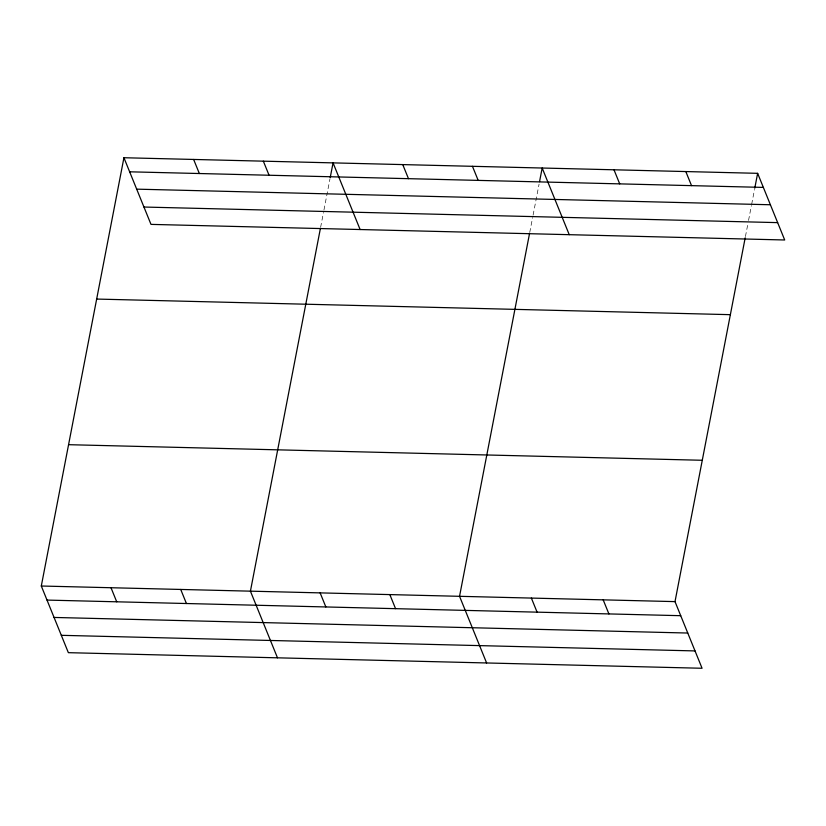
<?xml version="1.0" encoding="UTF-8"?>
<svg xmlns="http://www.w3.org/2000/svg" width="826" height="826" viewBox="0 0 826 826"><rect width="100%" height="100%" fill="white"/><g stroke="black" fill="none" stroke-linecap="round" stroke-linejoin="round"><path stroke-width="0.62" stroke-dasharray="4.13 3.1" d="M320.612 227.346L323.482 212.468M323.957 209.99L329.946 178.994M529.734 232.498L532.605 217.62M533.09 215.142L539.068 184.146M745.434 236.556L748.067 222.917M748.542 220.439L751.412 205.56M751.66 204.321L754.53 189.443"/><path stroke-width="1.24" d="M745.197 237.795L675.007 601.617L702.069 668.265L68.362 652.674L41.3 586.016L123.931 157.735L757.638 173.326L784.7 239.984L150.993 224.383L123.931 157.735M320.374 228.585L250.423 591.168L277.484 657.816M330.183 177.755L333.054 162.877L360.115 229.535M529.497 233.737L459.545 596.31L486.617 662.968M539.543 181.668L542.176 168.029L569.238 234.677M754.768 188.204L757.638 173.326M129.641 171.808L763.348 187.409M136.682 189.154L770.4 204.755M143.941 207.037L777.658 222.628M96.663 299.064L730.37 314.665M68.568 444.687L702.276 460.278M41.3 586.016L675.007 601.617M47.02 600.089L680.727 615.69M54.062 617.445L687.769 633.036M61.32 635.318L695.027 650.919M685.817 171.56L691.527 185.633M613.997 169.795L619.707 183.868M472.462 166.315L478.182 180.388M603.187 599.852L608.907 613.924M402.758 164.601L408.478 178.674M531.366 598.076L537.086 612.159M263.339 161.163L269.059 175.236M389.841 594.596L395.551 608.669M193.635 159.449L199.345 173.522M320.137 592.882L325.847 606.955M180.718 589.444L186.428 603.527M111.004 587.73L116.724 601.813"/></g></svg>
